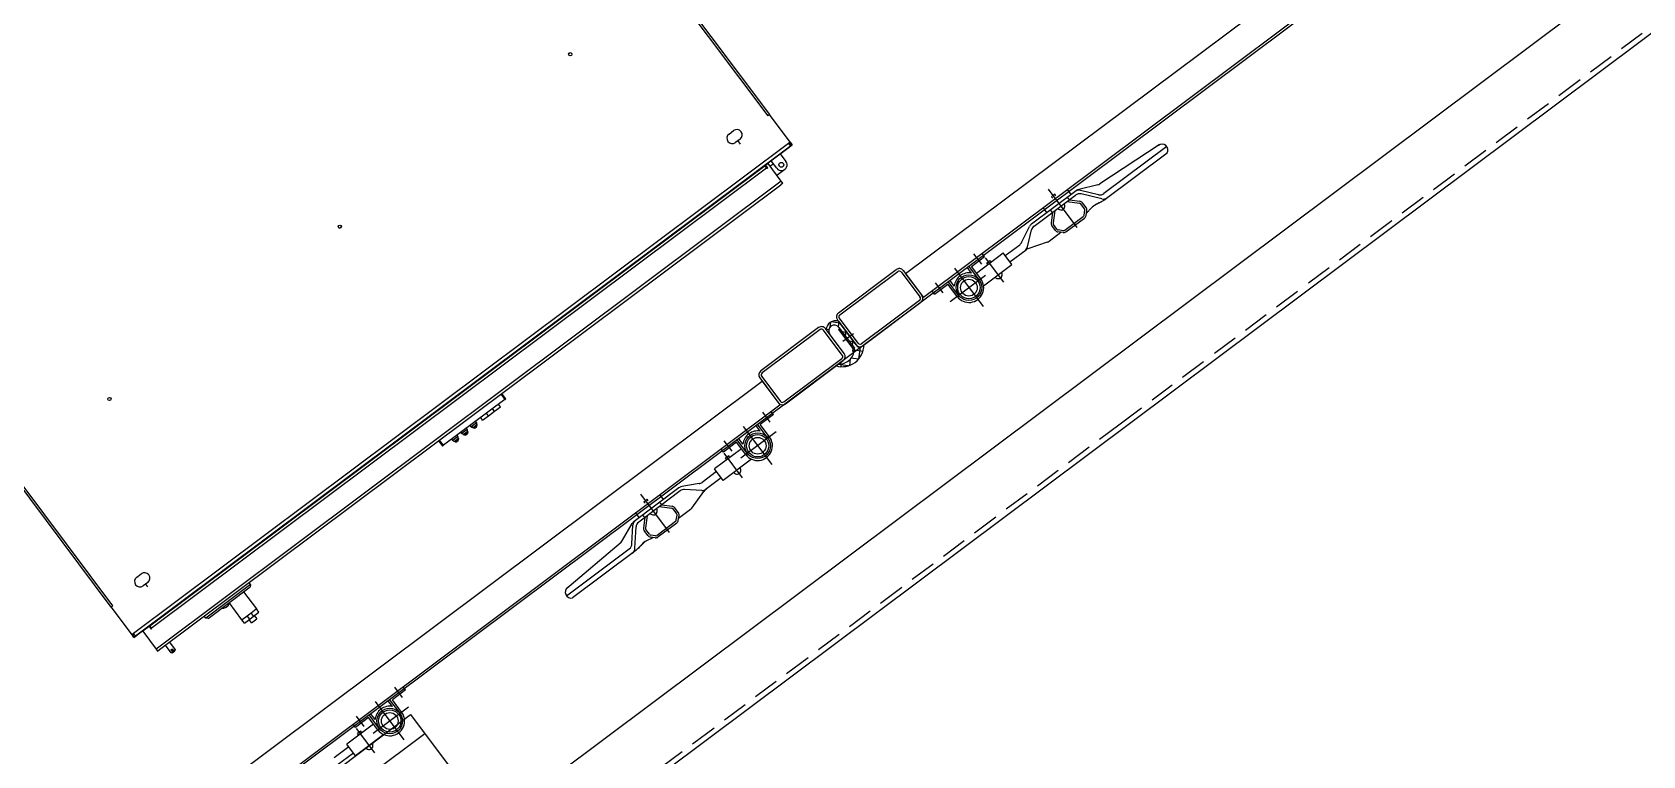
# Model space of a CAD drawing. Header units: metres. Extents: x 214070 to 217049, y 6350584 to 6351315.
# Drawn here: x 214352.715 to 214354.674, y 6351048.411 to 6351049.292 of the extents above; entities that cross this region are included whole.
import ezdxf

# ---------------------------------------------------------------- set-up
doc = ezdxf.new("R2010")
doc.units = ezdxf.units.M
doc.layers.add('GG31-E-PLN-001_DC Cable Route Layout Plan_RevA$0$0.25mm TEXT', color=7, linetype='Continuous', lineweight=25)
doc.layers.add('GG31-E-PLN-001_DC Cable Route Layout Plan_RevA$0$Equipment', color=7, linetype='Continuous')

# ---------------------------------------------------------------- blocks, each defined once
blk = doc.blocks.new('GG31-E-PLN-001_DC Cable Route Layout Plan_RevA$0$HVSB-wanertown')
for p, q in [((235597.4279, 6326039.8331, -6.2601), (235597.4279, 6326041.3061, -6.2601)), ((235597.4304, 6326039.8331, -6.2601), (235597.4304, 6326041.3061, -6.2601)), ((235598.4254, 6326041.3061, -6.2601), (235598.4254, 6326039.8331, -6.2601)), ((235598.4279, 6326041.3061, -6.2601), (235598.4279, 6326039.8331, -6.2601)), ((235597.9261, 6326040.0362, -6.2601), (235597.9296, 6326040.0361, -6.2601)), ((235597.4304, 6326039.8331, -6.2601), (235597.4279, 6326039.8331, -6.2601)), ((235597.4279, 6326039.8331, -6.2601), (235597.4279, 6326039.7911, -6.2601)), ((235597.4744, 6326039.8436, -6.2601), (235597.4814, 6326039.8436, -6.2601)), ((235597.4814, 6326039.8306, -6.2601), (235597.4744, 6326039.8306, -6.2601)), ((235597.4779, 6326039.8306, -6.2601), (235597.4779, 6326039.8262, -6.2601)), ((235598.3744, 6326039.8436, -6.2601), (235598.3814, 6326039.8436, -6.2601)), ((235598.3814, 6326039.8306, -6.2601), (235598.3744, 6326039.8306, -6.2601)), ((235598.3779, 6326039.8306, -6.2601), (235598.3779, 6326039.8258, -6.2601)), ((235598.4279, 6326039.8331, -6.2601), (235598.4254, 6326039.8331, -6.2601)), ((235598.4279, 6326039.7911, -6.2601), (235598.4279, 6326039.8331, -6.2601)), ((235597.4304, 6326039.7911, -6.2601), (235597.4279, 6326039.7911, -6.2601)), ((235597.4279, 6326039.7896, -6.2601), (235597.4279, 6326039.7911, -6.2601)), ((235597.4279, 6326039.787, -6.2601), (235597.4279, 6326039.7896, -6.2601)), ((235597.4299, 6326039.7896, -6.2601), (235597.4279, 6326039.7896, -6.2601)), ((235597.4279, 6326039.787, -6.2601), (235597.4299, 6326039.787, -6.2601)), ((235597.4299, 6326039.7896, -6.2601), (235597.4299, 6326039.7911, -6.2601)), ((235597.4299, 6326039.7911, -6.2601), (235597.4299, 6326039.7911, -6.2601)), ((235597.4299, 6326039.787, -6.2601), (235597.4299, 6326039.7871, -6.2601)), ((235597.4299, 6326039.787, -6.2601), (235597.4319, 6326039.787, -6.2601)), ((235597.4302, 6326039.7909, -6.2601), (235597.4302, 6326039.7911, -6.2601)), ((235597.4304, 6326039.7906, -6.2601), (235597.4302, 6326039.7909, -6.2601)), ((235598.4254, 6326039.7911, -6.2601), (235597.4304, 6326039.7911, -6.2601)), ((235597.4304, 6326039.7871, -6.2601), (235597.4304, 6326039.7911, -6.2601)), ((235598.4254, 6326039.7871, -6.2601), (235597.4304, 6326039.7871, -6.2601)), ((235597.4311, 6326039.7871, -6.2601), (235597.431, 6326039.7871, -6.2601)), ((235597.4319, 6326039.787, -6.2601), (235597.4311, 6326039.7871, -6.2601)), ((235597.4315, 6326039.7871, -6.2601), (235597.4316, 6326039.7871, -6.2601)), ((235597.4316, 6326039.7871, -6.2601), (235597.4325, 6326039.787, -6.2601)), ((235597.4319, 6326039.787, -6.2601), (235597.4325, 6326039.787, -6.2601)), ((235597.4319, 6326039.787, -6.2601), (235597.4319, 6326039.787, -6.2601)), ((235597.4325, 6326039.7871, -6.2601), (235597.4325, 6326039.787, -6.2601)), ((235597.48, 6326039.787, -6.2601), (235597.4325, 6326039.787, -6.2601)), ((235597.4409, 6326039.7865, -6.2601), (235597.4409, 6326039.7595, -6.2601)), ((235597.4504, 6326039.7865, -6.2601), (235597.4409, 6326039.7865, -6.2601)), ((235597.4504, 6326039.7865, -6.2601), (235597.4504, 6326039.7825, -6.2601)), ((235597.4509, 6326039.7865, -6.2601), (235597.4504, 6326039.7865, -6.2601)), ((235597.4509, 6326039.7865, -6.2601), (235597.4509, 6326039.787, -6.2601)), ((235597.4509, 6326039.7865, -6.2601), (235597.4509, 6326039.7845, -6.2601)), ((235598.3864, 6326039.7865, -6.2601), (235597.4514, 6326039.7865, -6.2601)), ((235597.4514, 6326039.7865, -6.2601), (235597.4514, 6326039.7835, -6.2601)), ((235597.4609, 6326039.787, -6.2601), (235597.4609, 6326039.7865, -6.2601)), ((235597.48, 6326039.787, -6.2601), (235597.4811, 6326039.7871, -6.2601)), ((235597.48, 6326039.7871, -6.2601), (235597.48, 6326039.787, -6.2601)), ((235597.48, 6326039.787, -6.2601), (235597.4821, 6326039.787, -6.2601)), ((235597.4829, 6326039.7871, -6.2601), (235597.4821, 6326039.787, -6.2601)), ((235597.4821, 6326039.7871, -6.2601), (235597.4821, 6326039.787, -6.2601)), ((235597.4821, 6326039.787, -6.2601), (235597.4861, 6326039.787, -6.2601)), ((235597.483, 6326039.7871, -6.2601), (235597.4829, 6326039.7871, -6.2601)), ((235597.4861, 6326039.7865, -6.2601), (235597.4861, 6326039.7871, -6.2601)), ((235597.4881, 6326039.7865, -6.2601), (235597.4881, 6326039.7871, -6.2601)), ((235597.4883, 6326039.7871, -6.2601), (235597.4881, 6326039.7871, -6.2601)), ((235597.4882, 6326039.787, -6.2601), (235597.4881, 6326039.787, -6.2601)), ((235597.4882, 6326039.7871, -6.2601), (235597.4882, 6326039.7865, -6.2601)), ((235597.4902, 6326039.7871, -6.2601), (235597.4902, 6326039.7865, -6.2601)), ((235597.4902, 6326039.787, -6.2601), (235597.4984, 6326039.787, -6.2601)), ((235597.4981, 6326039.7869, -6.2601), (235597.497, 6326039.7865, -6.2601)), ((235597.4986, 6326039.7871, -6.2601), (235597.4981, 6326039.7869, -6.2601)), ((235597.5209, 6326039.7871, -6.2601), (235597.5209, 6326039.7865, -6.2601)), ((235597.5709, 6326039.7871, -6.2601), (235597.5709, 6326039.7865, -6.2601)), ((235597.5709, 6326039.787, -6.2601), (235597.8709, 6326039.787, -6.2601)), ((235597.8709, 6326039.7871, -6.2601), (235597.8709, 6326039.7865, -6.2601)), ((235597.9609, 6326039.7871, -6.2601), (235597.9609, 6326039.7865, -6.2601)), ((235597.9609, 6326039.787, -6.2601), (235598.3653, 6326039.787, -6.2601)), ((235598.3658, 6326039.7871, -6.2601), (235598.3653, 6326039.787, -6.2601)), ((235598.3685, 6326039.787, -6.2601), (235598.3653, 6326039.787, -6.2601)), ((235598.3685, 6326039.7871, -6.2601), (235598.3685, 6326039.787, -6.2601)), ((235598.3685, 6326039.787, -6.2601), (235598.3694, 6326039.787, -6.2601)), ((235598.3694, 6326039.787, -6.2601), (235598.3694, 6326039.7871, -6.2601)), ((235598.3694, 6326039.787, -6.2601), (235598.3737, 6326039.787, -6.2601)), ((235598.3728, 6326039.7871, -6.2601), (235598.3729, 6326039.7871, -6.2601)), ((235598.3729, 6326039.7871, -6.2601), (235598.3737, 6326039.787, -6.2601)), ((235598.3737, 6326039.7871, -6.2601), (235598.3737, 6326039.787, -6.2601)), ((235598.3758, 6326039.787, -6.2601), (235598.3737, 6326039.787, -6.2601)), ((235598.3758, 6326039.787, -6.2601), (235598.3747, 6326039.7871, -6.2601)), ((235598.3758, 6326039.7871, -6.2601), (235598.3758, 6326039.787, -6.2601)), ((235598.3758, 6326039.787, -6.2601), (235598.4233, 6326039.787, -6.2601)), ((235598.3864, 6326039.7835, -6.2601), (235598.3864, 6326039.7865, -6.2601)), ((235598.3868, 6326039.7844, -6.2601), (235598.3869, 6326039.7852, -6.2601)), ((235598.3869, 6326039.7852, -6.2601), (235598.3874, 6326039.7859, -6.2601)), ((235598.3909, 6326039.7865, -6.2601), (235598.3874, 6326039.7865, -6.2601)), ((235598.3874, 6326039.7825, -6.2601), (235598.3874, 6326039.7865, -6.2601)), ((235598.3909, 6326039.7595, -6.2601), (235598.3909, 6326039.7865, -6.2601)), ((235598.3959, 6326039.7755, -6.2601), (235598.3959, 6326039.787, -6.2601)), ((235598.4099, 6326039.787, -6.2601), (235598.4099, 6326039.7755, -6.2601)), ((235598.4242, 6326039.7871, -6.2601), (235598.4233, 6326039.787, -6.2601)), ((235598.4233, 6326039.7871, -6.2601), (235598.4233, 6326039.787, -6.2601)), ((235598.4239, 6326039.787, -6.2601), (235598.4233, 6326039.787, -6.2601)), ((235598.4239, 6326039.787, -6.2601), (235598.4247, 6326039.7871, -6.2601)), ((235598.4239, 6326039.787, -6.2601), (235598.4258, 6326039.787, -6.2601)), ((235598.4239, 6326039.787, -6.2601), (235598.4239, 6326039.787, -6.2601)), ((235598.4242, 6326039.7871, -6.2601), (235598.4242, 6326039.7871, -6.2601)), ((235598.4247, 6326039.7871, -6.2601), (235598.4248, 6326039.7871, -6.2601)), ((235598.4279, 6326039.7911, -6.2601), (235598.4254, 6326039.7911, -6.2601)), ((235598.4254, 6326039.7911, -6.2601), (235598.4254, 6326039.7871, -6.2601)), ((235598.4254, 6326039.7906, -6.2601), (235598.4256, 6326039.7909, -6.2601)), ((235598.4256, 6326039.7909, -6.2601), (235598.4256, 6326039.7911, -6.2601)), ((235598.4258, 6326039.7911, -6.2601), (235598.4258, 6326039.7911, -6.2601)), ((235598.4258, 6326039.7871, -6.2601), (235598.4258, 6326039.787, -6.2601)), ((235598.4258, 6326039.787, -6.2601), (235598.4279, 6326039.787, -6.2601)), ((235598.4259, 6326039.7911, -6.2601), (235598.4259, 6326039.7896, -6.2601)), ((235598.4259, 6326039.7896, -6.2601), (235598.4279, 6326039.7896, -6.2601)), ((235598.4279, 6326039.7911, -6.2601), (235598.4279, 6326039.7896, -6.2601)), ((235598.4279, 6326039.7896, -6.2601), (235598.4279, 6326039.787, -6.2601)), ((235597.4509, 6326039.7845, -6.2601), (235597.4504, 6326039.7845, -6.2601)), ((235597.4504, 6326039.7825, -6.2601), (235597.4514, 6326039.7825, -6.2601)), ((235597.4509, 6326039.784, -6.2601), (235597.4509, 6326039.7845, -6.2601)), ((235597.4509, 6326039.784, -6.2601), (235597.4514, 6326039.784, -6.2601)), ((235597.4514, 6326039.7835, -6.2601), (235598.3864, 6326039.7835, -6.2601)), ((235597.4514, 6326039.7825, -6.2601), (235597.4514, 6326039.7835, -6.2601)), ((235598.3864, 6326039.7835, -6.2601), (235598.3864, 6326039.7825, -6.2601)), ((235598.3864, 6326039.7825, -6.2601), (235598.3874, 6326039.7825, -6.2601)), ((235598.3868, 6326039.7825, -6.2601), (235598.3868, 6326039.7844, -6.2601)), ((235598.3874, 6326039.7844, -6.2601), (235598.3868, 6326039.7844, -6.2601)), ((235598.3909, 6326039.7825, -6.2601), (235598.3959, 6326039.7825, -6.2601)), ((235598.4029, 6326039.7685, -6.2601), (235598.3909, 6326039.7685, -6.2601)), ((235598.3909, 6326039.7595, -6.2601), (235597.4409, 6326039.7595, -6.2601)), ((235597.4409, 6326039.7595, -6.2601), (235597.4409, 6326039.7565, -6.2601)), ((235597.4409, 6326039.7565, -6.2601), (235597.4439, 6326039.7565, -6.2601)), ((235597.4439, 6326039.7565, -6.2601), (235598.3879, 6326039.7565, -6.2601)), ((235597.4529, 6326039.745, -6.2601), (235597.4529, 6326039.7565, -6.2601)), ((235597.4589, 6326039.7565, -6.2601), (235597.4589, 6326039.745, -6.2601)), ((235597.5119, 6326039.7535, -6.2601), (235597.5119, 6326039.7565, -6.2601)), ((235597.5799, 6326039.7535, -6.2601), (235597.5119, 6326039.7535, -6.2601)), ((235597.5139, 6326039.7515, -6.2601), (235597.5119, 6326039.7535, -6.2601)), ((235597.5139, 6326039.7515, -6.2601), (235597.5779, 6326039.7515, -6.2601)), ((235597.5249, 6326039.7515, -6.2601), (235597.5249, 6326039.7515, -6.2601)), ((235597.543, 6326039.7515, -6.2601), (235597.543, 6326039.7515, -6.2601)), ((235597.5459, 6326039.7255, -6.2601), (235597.5459, 6326039.7515, -6.2601)), ((235597.5679, 6326039.7515, -6.2601), (235597.5679, 6326039.7255, -6.2601)), ((235597.5799, 6326039.7535, -6.2601), (235597.5779, 6326039.7515, -6.2601)), ((235597.5799, 6326039.7535, -6.2601), (235597.5799, 6326039.7565, -6.2601)), ((235597.8679, 6326039.7565, -6.2601), (235597.8679, 6326039.7485, -6.2601)), ((235597.8679, 6326039.7485, -6.2601), (235597.8694, 6326039.7485, -6.2601)), ((235597.8694, 6326039.7485, -6.2601), (235597.8694, 6326039.7565, -6.2601)), ((235597.9624, 6326039.7485, -6.2601), (235597.8694, 6326039.7485, -6.2601)), ((235597.8819, 6326039.7465, -6.2601), (235597.8819, 6326039.7485, -6.2601)), ((235597.8899, 6326039.7465, -6.2601), (235597.8819, 6326039.7465, -6.2601)), ((235597.8899, 6326039.7485, -6.2601), (235597.8899, 6326039.7465, -6.2601)), ((235597.8959, 6326039.7465, -6.2601), (235597.8959, 6326039.7485, -6.2601)), ((235597.9039, 6326039.7465, -6.2601), (235597.8959, 6326039.7465, -6.2601)), ((235597.9039, 6326039.7485, -6.2601), (235597.9039, 6326039.7465, -6.2601)), ((235597.9099, 6326039.7465, -6.2601), (235597.9099, 6326039.7485, -6.2601)), ((235597.9179, 6326039.7465, -6.2601), (235597.9099, 6326039.7465, -6.2601)), ((235597.9179, 6326039.7485, -6.2601), (235597.9179, 6326039.7465, -6.2601)), ((235597.9259, 6326039.7445, -6.2601), (235597.9259, 6326039.7485, -6.2601)), ((235597.9348, 6326039.7445, -6.2601), (235597.9348, 6326039.7485, -6.2601)), ((235597.9349, 6326039.7445, -6.2601), (235597.9349, 6326039.7485, -6.2601)), ((235597.9438, 6326039.7445, -6.2601), (235597.9438, 6326039.7485, -6.2601)), ((235597.9439, 6326039.7445, -6.2601), (235597.9439, 6326039.7485, -6.2601)), ((235597.9528, 6326039.7445, -6.2601), (235597.9528, 6326039.7485, -6.2601)), ((235597.9624, 6326039.7565, -6.2601), (235597.9624, 6326039.7485, -6.2601)), ((235597.9624, 6326039.7485, -6.2601), (235597.9639, 6326039.7485, -6.2601)), ((235597.9639, 6326039.7485, -6.2601), (235597.9639, 6326039.7565, -6.2601)), ((235598.3909, 6326039.7565, -6.2601), (235598.3879, 6326039.7565, -6.2601)), ((235598.3909, 6326039.7565, -6.2601), (235598.3909, 6326039.7595, -6.2601)), ((235597.4539, 6326039.744, -6.2601), (235597.4529, 6326039.745, -6.2601)), ((235597.4589, 6326039.745, -6.2601), (235597.4529, 6326039.745, -6.2601)), ((235597.4539, 6326039.744, -6.2601), (235597.4579, 6326039.744, -6.2601)), ((235597.4589, 6326039.745, -6.2601), (235597.4579, 6326039.744, -6.2601)), ((235597.8829, 6326039.744, -6.2601), (235597.8829, 6326039.7445, -6.2601)), ((235597.8829, 6326039.7445, -6.2601), (235597.8839, 6326039.7445, -6.2601)), ((235597.8834, 6326039.7435, -6.2601), (235597.8829, 6326039.744, -6.2601)), ((235597.8889, 6326039.744, -6.2601), (235597.8829, 6326039.744, -6.2601)), ((235597.8834, 6326039.7435, -6.2601), (235597.8884, 6326039.7435, -6.2601)), ((235597.8839, 6326039.7445, -6.2601), (235597.8879, 6326039.7445, -6.2601)), ((235597.8848, 6326039.7425, -6.2601), (235597.887, 6326039.7425, -6.2601)), ((235597.8879, 6326039.7445, -6.2601), (235597.8889, 6326039.7445, -6.2601)), ((235597.8889, 6326039.744, -6.2601), (235597.8884, 6326039.7435, -6.2601)), ((235597.8889, 6326039.7445, -6.2601), (235597.8889, 6326039.744, -6.2601)), ((235597.8969, 6326039.744, -6.2601), (235597.8969, 6326039.7445, -6.2601)), ((235597.8969, 6326039.7445, -6.2601), (235597.8979, 6326039.7445, -6.2601)), ((235597.8974, 6326039.7435, -6.2601), (235597.8969, 6326039.744, -6.2601)), ((235597.9029, 6326039.744, -6.2601), (235597.8969, 6326039.744, -6.2601)), ((235597.8974, 6326039.7435, -6.2601), (235597.9024, 6326039.7435, -6.2601)), ((235597.8979, 6326039.7445, -6.2601), (235597.9019, 6326039.7445, -6.2601)), ((235597.8988, 6326039.7425, -6.2601), (235597.901, 6326039.7425, -6.2601)), ((235597.9019, 6326039.7445, -6.2601), (235597.9029, 6326039.7445, -6.2601)), ((235597.9029, 6326039.744, -6.2601), (235597.9024, 6326039.7435, -6.2601)), ((235597.9029, 6326039.7445, -6.2601), (235597.9029, 6326039.744, -6.2601)), ((235597.9109, 6326039.744, -6.2601), (235597.9109, 6326039.7445, -6.2601)), ((235597.9109, 6326039.7445, -6.2601), (235597.9119, 6326039.7445, -6.2601)), ((235597.9114, 6326039.7435, -6.2601), (235597.9109, 6326039.744, -6.2601)), ((235597.9169, 6326039.744, -6.2601), (235597.9109, 6326039.744, -6.2601)), ((235597.9114, 6326039.7435, -6.2601), (235597.9164, 6326039.7435, -6.2601)), ((235597.9119, 6326039.7445, -6.2601), (235597.9159, 6326039.7445, -6.2601)), ((235597.9128, 6326039.7425, -6.2601), (235597.915, 6326039.7425, -6.2601)), ((235597.9159, 6326039.7445, -6.2601), (235597.9169, 6326039.7445, -6.2601)), ((235597.9169, 6326039.744, -6.2601), (235597.9164, 6326039.7435, -6.2601)), ((235597.9169, 6326039.7445, -6.2601), (235597.9169, 6326039.744, -6.2601)), ((235597.9259, 6326039.7445, -6.2601), (235597.9348, 6326039.7445, -6.2601)), ((235597.9349, 6326039.7445, -6.2601), (235597.9438, 6326039.7445, -6.2601)), ((235597.9439, 6326039.7445, -6.2601), (235597.9528, 6326039.7445, -6.2601)), ((235597.5459, 6326039.7205, -6.2601), (235597.5459, 6326039.7255, -6.2601)), ((235597.5459, 6326039.7255, -6.2601), (235597.5461, 6326039.7255, -6.2601)), ((235597.5459, 6326039.7205, -6.2601), (235597.554, 6326039.7205, -6.2601)), ((235597.5461, 6326039.7255, -6.2601), (235597.554, 6326039.7255, -6.2601)), ((235597.5529, 6326039.7155, -6.2601), (235597.5529, 6326039.7205, -6.2601)), ((235597.5529, 6326039.7155, -6.2601), (235597.5609, 6326039.7155, -6.2601)), ((235597.554, 6326039.7205, -6.2601), (235597.554, 6326039.7255, -6.2601)), ((235597.554, 6326039.7255, -6.2601), (235597.5598, 6326039.7255, -6.2601)), ((235597.554, 6326039.7205, -6.2601), (235597.5598, 6326039.7205, -6.2601)), ((235597.5598, 6326039.7205, -6.2601), (235597.5598, 6326039.7255, -6.2601)), ((235597.5598, 6326039.7255, -6.2601), (235597.5677, 6326039.7255, -6.2601)), ((235597.5598, 6326039.7205, -6.2601), (235597.5679, 6326039.7205, -6.2601)), ((235597.5609, 6326039.7205, -6.2601), (235597.5609, 6326039.7155, -6.2601)), ((235597.5677, 6326039.7255, -6.2601), (235597.5679, 6326039.7255, -6.2601)), ((235597.5679, 6326039.7205, -6.2601), (235597.5679, 6326039.7255, -6.2601)), ((235597.0535, 6326039.5787, -6.2601), (235598.2265, 6326039.5787, -6.3441)), ((235598.2265, 6326039.5787, -6.2601), (235598.2265, 6326039.5427, -6.2601)), ((235598.3286, 6326039.5801, -6.2601), (235598.3265, 6326039.5823, -6.2601)), ((235598.3325, 6326039.582, -6.2601), (235598.3366, 6326039.5862, -6.2601)), ((235598.3445, 6326039.5784, -6.2601), (235598.3367, 6326039.5862, -6.2601)), ((235598.3385, 6326039.5734, -6.2601), (235598.3385, 6326039.5443, -6.2601)), ((235598.3385, 6326039.5734, -6.2601), (235598.3405, 6326039.5734, -6.2601)), ((235598.3404, 6326039.5758, -6.2601), (235598.3445, 6326039.5799, -6.2601)), ((235598.3405, 6326039.5751, -6.2601), (235598.3405, 6326039.5437, -6.2601)), ((235598.3445, 6326039.5814, -6.2601), (235598.3445, 6326039.5437, -6.2601)), ((235599.6175, 6326039.5787, -6.2537), (235598.4445, 6326039.5787, -6.3378)), ((235598.4445, 6326039.5787, -6.2601), (235598.4445, 6326039.5427, -6.2601)), ((235598.0258, 6326039.4989, -6.3475), (235598.0258, 6326039.5571, -6.3475)), ((235598.3499, 6326039.5585, -6.2601), (235598.334, 6326039.5585, -6.2601)), ((235598.3445, 6326039.5643, -6.2601), (235598.3405, 6326039.5683, -6.2601)), ((235598.3405, 6326039.5618, -6.2601), (235598.3445, 6326039.5658, -6.2601)), ((235598.3445, 6326039.5501, -6.2601), (235598.3405, 6326039.5541, -6.2601)), ((235598.3405, 6326039.5476, -6.2601), (235598.3445, 6326039.5516, -6.2601)), ((235598.6452, 6326039.4989, -6.3475), (235598.6452, 6326039.5571, -6.3475)), ((235600.1501, 6326039.5397, -6.2601), (235596.5101, 6326039.5402, -6.2601)), ((235597.0535, 6326039.5427, -6.2483), (235598.2265, 6326039.5427, -6.2601)), ((235597.578, 6326039.5379, -6.3475), (235597.578, 6326039.5427, -6.3475)), ((235597.598, 6326039.5379, -6.3475), (235597.578, 6326039.5379, -6.3475)), ((235597.578, 6326039.4989, -6.3475), (235597.578, 6326039.5361, -6.3475)), ((235597.5868, 6326039.5485, -6.3475), (235597.5868, 6326039.5328, -6.3475)), ((235597.598, 6326039.5191, -6.3475), (235597.598, 6326039.5379, -6.3475)), ((235597.6004, 6326039.5191, -6.3475), (235597.6004, 6326039.5403, -6.3475)), ((235597.6028, 6326039.5313, -6.3475), (235597.6028, 6326039.5403, -6.3475)), ((235597.616, 6326039.5485, -6.3475), (235597.616, 6326039.4904, -6.3475)), ((235597.6292, 6326039.5313, -6.3475), (235597.6292, 6326039.5403, -6.3475)), ((235597.6316, 6326039.5191, -6.3475), (235597.6316, 6326039.5403, -6.3475)), ((235597.654, 6326039.5379, -6.3475), (235597.634, 6326039.5379, -6.3475)), ((235597.634, 6326039.5191, -6.3475), (235597.634, 6326039.5379, -6.3475)), ((235597.6452, 6326039.5485, -6.3475), (235597.6452, 6326039.5332, -6.3475)), ((235597.654, 6326039.5379, -6.3475), (235597.654, 6326039.5427, -6.3475)), ((235597.9745, 6326039.5254, -6.3475), (235597.9963, 6326039.5348, -6.3475)), ((235597.981, 6326039.5152, -6.3475), (235597.9955, 6326039.5326, -6.3475)), ((235598.0676, 6326039.5355, -6.3475), (235597.9995, 6326039.5355, -6.3475)), ((235598.0667, 6326039.5315, -6.3475), (235598.0035, 6326039.5315, -6.3475)), ((235598.013, 6326039.5315, -6.3475), (235598.004, 6326039.5225, -6.3475)), ((235598.0164, 6326039.5315, -6.3475), (235598.0057, 6326039.5208, -6.3475)), ((235598.0074, 6326039.5355, -6.3475), (235598.0074, 6326039.5427, -6.3475)), ((235598.013, 6326039.5315, -6.3475), (235598.013, 6326039.5355, -6.3475)), ((235598.0234, 6326039.5451, -6.3475), (235598.0234, 6326039.5475, -6.3475)), ((235598.0234, 6326039.5475, -6.3475), (235598.0282, 6326039.5475, -6.3475)), ((235598.0282, 6326039.5451, -6.3475), (235598.0282, 6326039.5475, -6.3475)), ((235598.0352, 6326039.5315, -6.3475), (235598.0459, 6326039.5208, -6.3475)), ((235598.0386, 6326039.5315, -6.3475), (235598.0386, 6326039.5355, -6.3475)), ((235598.0386, 6326039.5315, -6.3475), (235598.0476, 6326039.5225, -6.3475)), ((235598.0442, 6326039.5355, -6.3475), (235598.0442, 6326039.5427, -6.3475)), ((235598.0905, 6326039.5248, -6.3475), (235598.0712, 6326039.5346, -6.3475)), ((235598.137, 6326039.5379, -6.3475), (235598.137, 6326039.5427, -6.3475)), ((235598.157, 6326039.5379, -6.3475), (235598.137, 6326039.5379, -6.3475)), ((235598.137, 6326039.4989, -6.3475), (235598.137, 6326039.5361, -6.3475)), ((235598.1458, 6326039.5485, -6.3475), (235598.1458, 6326039.5328, -6.3475)), ((235598.157, 6326039.5191, -6.3475), (235598.157, 6326039.5379, -6.3475)), ((235598.1594, 6326039.5191, -6.3475), (235598.1594, 6326039.5403, -6.3475)), ((235598.1618, 6326039.5313, -6.3475), (235598.1618, 6326039.5403, -6.3475)), ((235598.175, 6326039.5485, -6.3475), (235598.175, 6326039.4904, -6.3475)), ((235598.1882, 6326039.5313, -6.3475), (235598.1882, 6326039.5403, -6.3475)), ((235598.1906, 6326039.5191, -6.3475), (235598.1906, 6326039.5403, -6.3475)), ((235598.213, 6326039.5379, -6.3475), (235598.193, 6326039.5379, -6.3475)), ((235598.193, 6326039.5191, -6.3475), (235598.193, 6326039.5379, -6.3475)), ((235598.2042, 6326039.5485, -6.3475), (235598.2042, 6326039.5332, -6.3475)), ((235598.213, 6326039.5379, -6.3475), (235598.213, 6326039.5427, -6.3475)), ((235598.3212, 6326039.531, -6.2601), (235598.3125, 6326039.5397, -6.2601)), ((235598.3139, 6326039.5352, -6.2601), (235598.3165, 6326039.5378, -6.2601)), ((235598.3232, 6326039.5303, -6.2601), (235598.3288, 6326039.5359, -6.2601)), ((235598.3364, 6326039.5299, -6.2601), (235598.3301, 6326039.5363, -6.2601)), ((235598.3385, 6326039.5443, -6.2601), (235598.3362, 6326039.542, -6.2601)), ((235598.3362, 6326039.542, -6.2601), (235598.3377, 6326039.5404, -6.2601)), ((235598.337, 6326039.53, -6.2601), (235598.347, 6326039.54, -6.2601)), ((235598.3462, 6326039.5342, -6.2601), (235598.3388, 6326039.5416, -6.2601)), ((235599.6175, 6326039.5427, -6.2537), (235598.4445, 6326039.5427, -6.3378)), ((235598.458, 6326039.5379, -6.3475), (235598.458, 6326039.5427, -6.3475)), ((235598.458, 6326039.5379, -6.3475), (235598.478, 6326039.5379, -6.3475)), ((235598.4668, 6326039.5485, -6.3475), (235598.4668, 6326039.5332, -6.3475)), ((235598.478, 6326039.5191, -6.3475), (235598.478, 6326039.5379, -6.3475)), ((235598.4804, 6326039.5191, -6.3475), (235598.4804, 6326039.5403, -6.3475)), ((235598.4828, 6326039.5313, -6.3475), (235598.4828, 6326039.5403, -6.3475)), ((235598.496, 6326039.5485, -6.3475), (235598.496, 6326039.4904, -6.3475)), ((235598.5092, 6326039.5313, -6.3475), (235598.5092, 6326039.5403, -6.3475)), ((235598.5116, 6326039.5191, -6.3475), (235598.5116, 6326039.5403, -6.3475)), ((235598.514, 6326039.5191, -6.3475), (235598.514, 6326039.5379, -6.3475)), ((235598.514, 6326039.5379, -6.3475), (235598.534, 6326039.5379, -6.3475)), ((235598.5252, 6326039.5485, -6.3475), (235598.5252, 6326039.5328, -6.3475)), ((235598.534, 6326039.5379, -6.3475), (235598.534, 6326039.5427, -6.3475)), ((235598.534, 6326039.4989, -6.3475), (235598.534, 6326039.5361, -6.3475)), ((235598.5804, 6326039.5248, -6.3475), (235598.5997, 6326039.5346, -6.3475)), ((235598.6034, 6326039.5355, -6.3475), (235598.6714, 6326039.5355, -6.3475)), ((235598.6042, 6326039.5315, -6.3475), (235598.6674, 6326039.5315, -6.3475)), ((235598.6324, 6326039.5315, -6.3475), (235598.6234, 6326039.5225, -6.3475)), ((235598.6358, 6326039.5315, -6.3475), (235598.6251, 6326039.5208, -6.3475)), ((235598.6268, 6326039.5355, -6.3475), (235598.6268, 6326039.5427, -6.3475)), ((235598.6324, 6326039.5315, -6.3475), (235598.6324, 6326039.5355, -6.3475)), ((235598.6428, 6326039.5451, -6.3475), (235598.6428, 6326039.5475, -6.3475)), ((235598.6476, 6326039.5475, -6.3475), (235598.6428, 6326039.5475, -6.3475)), ((235598.6476, 6326039.5451, -6.3475), (235598.6476, 6326039.5475, -6.3475)), ((235598.6546, 6326039.5315, -6.3475), (235598.6653, 6326039.5208, -6.3475)), ((235598.658, 6326039.5315, -6.3475), (235598.658, 6326039.5355, -6.3475)), ((235598.658, 6326039.5315, -6.3475), (235598.667, 6326039.5225, -6.3475)), ((235598.6636, 6326039.5355, -6.3475), (235598.6636, 6326039.5427, -6.3475)), ((235598.6965, 6326039.5254, -6.3475), (235598.6746, 6326039.5348, -6.3475)), ((235598.6899, 6326039.5152, -6.3475), (235598.6755, 6326039.5326, -6.3475)), ((235597.5572, 6326039.5143, -6.3475), (235597.5326, 6326039.5143, -6.3475)), ((235597.5572, 6326039.5239, -6.3475), (235597.5351, 6326039.5239, -6.3475)), ((235597.598, 6326039.5279, -6.3475), (235597.5572, 6326039.5279, -6.3475)), ((235597.5572, 6326039.5103, -6.3475), (235597.5572, 6326039.5279, -6.3475)), ((235597.5804, 6326039.5303, -6.3475), (235597.5756, 6326039.5303, -6.3475)), ((235597.5756, 6326039.5279, -6.3475), (235597.5756, 6326039.5303, -6.3475)), ((235597.5804, 6326039.5279, -6.3475), (235597.5804, 6326039.5303, -6.3475)), ((235597.6443, 6326039.5191, -6.3475), (235597.5907, 6326039.5191, -6.3475)), ((235597.8794, 6326039.5123, -6.3475), (235597.9749, 6326039.5123, -6.3475)), ((235597.8855, 6326039.5195, -6.3475), (235597.9718, 6326039.5248, -6.3475)), ((235597.9809, 6326039.5088, -6.3475), (235597.9973, 6326039.5286, -6.3475)), ((235598.0026, 6326039.5117, -6.3475), (235598.0026, 6326039.5191, -6.3475)), ((235598.005, 6326039.5117, -6.3475), (235598.005, 6326039.5191, -6.3475)), ((235598.0466, 6326039.5119, -6.3475), (235598.0466, 6326039.5191, -6.3475)), ((235598.049, 6326039.5119, -6.3475), (235598.049, 6326039.5191, -6.3475)), ((235598.0655, 6326039.5063, -6.3475), (235598.0892, 6326039.5139, -6.3475)), ((235598.0881, 6326039.5161, -6.3475), (235598.0718, 6326039.5297, -6.3475)), ((235598.1162, 6326039.5143, -6.3475), (235598.0916, 6326039.5143, -6.3475)), ((235598.1162, 6326039.5239, -6.3475), (235598.0941, 6326039.5239, -6.3475)), ((235598.157, 6326039.5279, -6.3475), (235598.1162, 6326039.5279, -6.3475)), ((235598.1162, 6326039.5103, -6.3475), (235598.1162, 6326039.5279, -6.3475)), ((235598.1394, 6326039.5303, -6.3475), (235598.1346, 6326039.5303, -6.3475)), ((235598.1346, 6326039.5279, -6.3475), (235598.1346, 6326039.5303, -6.3475)), ((235598.1394, 6326039.5279, -6.3475), (235598.1394, 6326039.5303, -6.3475)), ((235598.2033, 6326039.5191, -6.3475), (235598.1497, 6326039.5191, -6.3475)), ((235598.4676, 6326039.5191, -6.3475), (235598.5212, 6326039.5191, -6.3475)), ((235598.514, 6326039.5279, -6.3475), (235598.5548, 6326039.5279, -6.3475)), ((235598.5316, 6326039.5303, -6.3475), (235598.5364, 6326039.5303, -6.3475)), ((235598.5316, 6326039.5279, -6.3475), (235598.5316, 6326039.5303, -6.3475)), ((235598.5364, 6326039.5279, -6.3475), (235598.5364, 6326039.5303, -6.3475)), ((235598.5548, 6326039.5103, -6.3475), (235598.5548, 6326039.5279, -6.3475)), ((235598.5548, 6326039.5239, -6.3475), (235598.5768, 6326039.5239, -6.3475)), ((235598.5548, 6326039.5143, -6.3475), (235598.5793, 6326039.5143, -6.3475)), ((235598.6054, 6326039.5063, -6.3475), (235598.5818, 6326039.5139, -6.3475)), ((235598.5828, 6326039.5161, -6.3475), (235598.5991, 6326039.5297, -6.3475)), ((235598.622, 6326039.5119, -6.3475), (235598.622, 6326039.5191, -6.3475)), ((235598.6244, 6326039.5119, -6.3475), (235598.6244, 6326039.5191, -6.3475)), ((235598.666, 6326039.5117, -6.3475), (235598.666, 6326039.5191, -6.3475)), ((235598.6684, 6326039.5117, -6.3475), (235598.6684, 6326039.5191, -6.3475)), ((235598.6901, 6326039.5088, -6.3475), (235598.6736, 6326039.5286, -6.3475)), ((235598.7916, 6326039.5123, -6.3475), (235598.6961, 6326039.5123, -6.3475)), ((235598.7855, 6326039.5195, -6.3475), (235598.6991, 6326039.5248, -6.3475)), ((235597.6002, 6326039.5103, -6.3475), (235597.5572, 6326039.5103, -6.3475)), ((235597.98, 6326039.5059, -6.3475), (235597.8837, 6326039.5059, -6.3475)), ((235597.9809, 6326039.506, -6.3475), (235597.9946, 6326039.5077, -6.3475)), ((235597.997, 6326039.5076, -6.3475), (235598.0064, 6326039.5059, -6.3475)), ((235598.0082, 6326039.5041, -6.3475), (235598.004, 6326039.5083, -6.3475)), ((235598.0099, 6326039.5058, -6.3475), (235598.0057, 6326039.51, -6.3475)), ((235598.0397, 6326039.5051, -6.3475), (235598.0116, 6326039.5051, -6.3475)), ((235598.0397, 6326039.5027, -6.3475), (235598.0116, 6326039.5027, -6.3475)), ((235598.0414, 6326039.5058, -6.3475), (235598.0459, 6326039.5102, -6.3475)), ((235598.0431, 6326039.5041, -6.3475), (235598.0476, 6326039.5085, -6.3475)), ((235598.0631, 6326039.5059, -6.3475), (235598.0449, 6326039.5059, -6.3475)), ((235598.1593, 6326039.5103, -6.3475), (235598.1162, 6326039.5103, -6.3475)), ((235598.5117, 6326039.5103, -6.3475), (235598.5548, 6326039.5103, -6.3475)), ((235598.6079, 6326039.5059, -6.3475), (235598.626, 6326039.5059, -6.3475)), ((235598.6278, 6326039.5041, -6.3475), (235598.6234, 6326039.5085, -6.3475)), ((235598.6295, 6326039.5058, -6.3475), (235598.6251, 6326039.5102, -6.3475)), ((235598.6312, 6326039.5051, -6.3475), (235598.6593, 6326039.5051, -6.3475)), ((235598.6312, 6326039.5027, -6.3475), (235598.6593, 6326039.5027, -6.3475)), ((235598.661, 6326039.5058, -6.3475), (235598.6653, 6326039.51, -6.3475)), ((235598.6627, 6326039.5041, -6.3475), (235598.667, 6326039.5083, -6.3475)), ((235598.674, 6326039.5076, -6.3475), (235598.6645, 6326039.5059, -6.3475)), ((235598.69, 6326039.506, -6.3475), (235598.6764, 6326039.5077, -6.3475)), ((235598.691, 6326039.5059, -6.3475), (235598.7873, 6326039.5059, -6.3475))]:
    blk.add_line(p, q)
at = {"ltscale": 5}
for p, q in [((235598.3205, 6326039.5897, -6.2601), (235598.2325, 6326039.5897, -6.2601)), ((235598.3505, 6326039.5897, -6.2601), (235598.4385, 6326039.5897, -6.2601)), ((235598.2265, 6326039.5837, -6.2601), (235598.2265, 6326039.5427, -6.2601)), ((235598.2295, 6326039.5837, -6.2601), (235598.2295, 6326039.5457, -6.2601)), ((235598.3205, 6326039.5867, -6.2601), (235598.2325, 6326039.5867, -6.2601)), ((235598.3235, 6326039.5457, -6.2601), (235598.3235, 6326039.5837, -6.2601)), ((235598.3265, 6326039.5457, -6.2601), (235598.3265, 6326039.5837, -6.2601)), ((235598.3445, 6326039.5457, -6.2504), (235598.3445, 6326039.5837, -6.2504)), ((235598.3445, 6326039.5457, -6.2601), (235598.3445, 6326039.5837, -6.2601)), ((235598.3475, 6326039.5457, -6.2601), (235598.3475, 6326039.5837, -6.2601)), ((235598.3505, 6326039.5867, -6.2601), (235598.4385, 6326039.5867, -6.2601)), ((235598.4415, 6326039.5837, -6.2601), (235598.4415, 6326039.5457, -6.2601)), ((235598.4445, 6326039.5837, -6.2601), (235598.4445, 6326039.5427, -6.2601)), ((235598.2325, 6326039.5427, -6.2601), (235598.3205, 6326039.5427, -6.2601)), ((235598.2325, 6326039.5397, -6.2601), (235598.3205, 6326039.5397, -6.2601)), ((235598.4385, 6326039.5427, -6.2601), (235598.3505, 6326039.5427, -6.2601)), ((235598.4385, 6326039.5397, -6.2601), (235598.3505, 6326039.5397, -6.2601))]:
    blk.add_line(p, q, dxfattribs=at)
for centre, radius in [((235597.5779, 6326040.0371, -6.2601), 0.002), ((235597.9279, 6326040.0371, -6.2601), 0.002), ((235598.2779, 6326040.0371, -6.2601), 0.002), ((235598.4029, 6326039.7755, -6.2601), 0.003), ((235598.4029, 6326039.7755, -6.2601), 0.0029), ((235597.616, 6326039.5191, -6.3475), 0.0156), ((235597.616, 6326039.5191, -6.3475), 0.0136), ((235598.175, 6326039.5191, -6.3475), 0.0156), ((235598.175, 6326039.5191, -6.3475), 0.0136), ((235598.496, 6326039.5191, -6.3475), 0.0156), ((235598.496, 6326039.5191, -6.3475), 0.0136), ((235597.616, 6326039.5191, -6.3475), 0.0102), ((235598.175, 6326039.5191, -6.3475), 0.0102), ((235598.496, 6326039.5191, -6.3475), 0.0102)]:
    blk.add_circle(centre, radius)
for centre, radius, start, end in [((235597.4744, 6326039.8371, -6.2601), 0.0065, 90, 270), ((235597.4814, 6326039.8371, -6.2601), 0.0065, 270, 90), ((235598.3744, 6326039.8371, -6.2601), 0.0065, 90, 270), ((235598.3814, 6326039.8371, -6.2601), 0.0065, 270, 90), ((235597.4304, 6326039.7896, -6.2601), 0.0025, 180, 270), ((235597.4325, 6326039.7916, -6.2601), 0.0026, 191.2547, 216.1289), ((235597.4304, 6326039.7896, -6.2601), 0.0005, 180, 270), ((235598.4233, 6326039.7916, -6.2601), 0.0026, 323.8711, 348.9125), ((235598.4254, 6326039.7896, -6.2601), 0.0005, 270, 0), ((235598.4254, 6326039.7896, -6.2601), 0.0025, 270, 0), ((235598.4029, 6326039.7755, -6.2601), 0.007, 180, 0), ((235597.5406, 6326039.7591, -6.2601), 0.01, 229.4584, 301.6682), ((235597.8839, 6326039.7465, -6.2601), 0.002, 180, 270), ((235597.8879, 6326039.7465, -6.2601), 0.002, 270, 0), ((235597.8979, 6326039.7465, -6.2601), 0.002, 180, 270), ((235597.9019, 6326039.7465, -6.2601), 0.002, 270, 0), ((235597.9119, 6326039.7465, -6.2601), 0.002, 180, 270), ((235597.9159, 6326039.7465, -6.2601), 0.002, 270, 0), ((235597.8839, 6326039.7456, -6.2601), 0.0015, 201.5618, 228.1897), ((235597.8848, 6326039.744, -6.2601), 0.0015, 199.4712, 270), ((235597.887, 6326039.744, -6.2601), 0.0015, 270, 340.5288), ((235597.8879, 6326039.7456, -6.2601), 0.0015, 311.8103, 338.4402), ((235597.8979, 6326039.7456, -6.2601), 0.0015, 201.5594, 228.1897), ((235597.8988, 6326039.744, -6.2601), 0.0015, 199.4712, 270), ((235597.901, 6326039.744, -6.2601), 0.0015, 270, 340.5288), ((235597.9019, 6326039.7456, -6.2601), 0.0015, 311.8103, 338.4392), ((235597.9119, 6326039.7456, -6.2601), 0.0015, 201.559, 228.1897), ((235597.9128, 6326039.744, -6.2601), 0.0015, 199.4712, 270), ((235597.915, 6326039.744, -6.2601), 0.0015, 270, 340.5288), ((235597.9159, 6326039.7456, -6.2601), 0.0015, 311.8103, 338.4396), ((235598.3352, 6326039.5751, -6.2601), 0.0112, 34.1703, 141.4144), ((235598.3335, 6326039.5751, -6.2601), 0.007, 0.0981, 179.3106), ((235597.616, 6326039.5191, -6.3475), 0.018, 42.8334, 137.1666), ((235598.0016, 6326039.5275, -6.3475), 0.008, 90, 140.2896), ((235597.9995, 6326039.5275, -6.3475), 0.008, 90, 113.2818), ((235598.0035, 6326039.5235, -6.3475), 0.008, 90, 140.2896), ((235598.0258, 6326039.5315, -6.3475), 0.0048, 180, 0), ((235598.0667, 6326039.5235, -6.3475), 0.008, 50.3921, 90), ((235598.0676, 6326039.5275, -6.3475), 0.008, 62.9517, 90), ((235598.175, 6326039.5191, -6.3475), 0.018, 42.8334, 137.1666), ((235598.3307, 6326039.556, -6.2601), 0.0267, 217.4885, 322.5115), ((235598.3252, 6326039.5541, -6.2601), 0.0185, 231.0382, 325.8532), ((235598.3485, 6326039.5437, -6.2601), 0.004, 180, 270), ((235598.496, 6326039.5191, -6.3475), 0.018, 42.8334, 137.1666), ((235598.6042, 6326039.5235, -6.3475), 0.008, 90, 129.6079), ((235598.6034, 6326039.5275, -6.3475), 0.008, 90, 117.0483), ((235598.6452, 6326039.5315, -6.3475), 0.0048, 180, 0), ((235598.6674, 6326039.5235, -6.3475), 0.008, 39.7104, 90), ((235598.6693, 6326039.5275, -6.3475), 0.008, 39.7104, 90), ((235598.6714, 6326039.5275, -6.3475), 0.008, 66.7182, 90), ((235597.616, 6326039.5191, -6.3475), 0.018, 180, 0), ((235597.616, 6326039.5191, -6.3475), 0.018, 180, 0), ((235597.8865, 6326039.5124, -6.3475), 0.00712, 88.7874, 246.5907), ((235597.9713, 6326039.5328, -6.3475), 0.008, 273.5258, 293.2818), ((235597.9749, 6326039.5203, -6.3475), 0.008, 270, 320.2896), ((235598.0074, 6326039.5191, -6.3475), 0.0048, 135, 180), ((235598.0074, 6326039.5117, -6.3475), 0.0048, 180, 225), ((235598.0074, 6326039.5191, -6.3475), 0.0024, 135, 180), ((235598.0074, 6326039.5117, -6.3475), 0.0024, 180, 225), ((235598.0442, 6326039.5191, -6.3475), 0.0024, 0, 45), ((235598.0442, 6326039.5119, -6.3475), 0.0024, 315, 0), ((235598.0442, 6326039.5191, -6.3475), 0.0048, 0, 45), ((235598.0442, 6326039.5119, -6.3475), 0.0048, 315, 0), ((235598.0932, 6326039.5223, -6.3475), 0.008, 230.3921, 270), ((235598.0916, 6326039.5063, -6.3475), 0.008, 90, 107.8893), ((235598.0941, 6326039.5319, -6.3475), 0.008, 242.9517, 270), ((235598.175, 6326039.5191, -6.3475), 0.018, 180, 0), ((235598.175, 6326039.5191, -6.3475), 0.018, 180, 0), ((235598.496, 6326039.5191, -6.3475), 0.018, 180, 0), ((235598.496, 6326039.5191, -6.3475), 0.018, 180, 0), ((235598.5768, 6326039.5319, -6.3475), 0.008, 270, 297.0483), ((235598.5777, 6326039.5223, -6.3475), 0.008, 270, 309.6079), ((235598.5793, 6326039.5063, -6.3475), 0.008, 72.1107, 90), ((235598.6268, 6326039.5191, -6.3475), 0.0048, 135, 180), ((235598.6268, 6326039.5119, -6.3475), 0.0048, 180, 225), ((235598.6268, 6326039.5191, -6.3475), 0.0024, 135, 180), ((235598.6268, 6326039.5119, -6.3475), 0.0024, 180, 225), ((235598.6636, 6326039.5191, -6.3475), 0.0024, 0, 45), ((235598.6636, 6326039.5117, -6.3475), 0.0024, 315, 0), ((235598.6636, 6326039.5191, -6.3475), 0.0048, 0, 45), ((235598.6636, 6326039.5117, -6.3475), 0.0048, 315, 0), ((235598.6961, 6326039.5203, -6.3475), 0.008, 219.7104, 270), ((235598.6996, 6326039.5328, -6.3475), 0.008, 246.7182, 266.4742), ((235598.7844, 6326039.5124, -6.3475), 0.00712, 293.4093, 91.2126), ((235597.578, 6326039.5103, -6.3475), 0.0048, 180, 0), ((235597.9747, 6326039.5139, -6.3475), 0.008, 270, 320.2896), ((235597.98, 6326039.5139, -6.3475), 0.008, 270, 277.1214), ((235597.98, 6326039.5139, -6.3475), 0.008, 270, 277.1214), ((235597.995, 6326039.4732, -6.3475), 0.0347, 88.7578, 109.1624), ((235597.995, 6326039.4888, -6.3475), 0.0206, 120.9885, 123.5693), ((235597.9955, 6326039.4997, -6.3475), 0.008, 79.7977, 97.1214), ((235598.0116, 6326039.5075, -6.3475), 0.0048, 225, 270), ((235598.0116, 6326039.5075, -6.3475), 0.0024, 225, 270), ((235598.0397, 6326039.5075, -6.3475), 0.0024, 270, 315), ((235598.0397, 6326039.5075, -6.3475), 0.0048, 270, 315), ((235598.0631, 6326039.5139, -6.3475), 0.008, 270, 287.8893), ((235598.137, 6326039.5103, -6.3475), 0.0048, 180, 0), ((235598.534, 6326039.5103, -6.3475), 0.0048, 180, 0), ((235598.6079, 6326039.5139, -6.3475), 0.008, 252.1107, 270), ((235598.6312, 6326039.5075, -6.3475), 0.0048, 225, 270), ((235598.6312, 6326039.5075, -6.3475), 0.0024, 225, 270), ((235598.6593, 6326039.5075, -6.3475), 0.0024, 270, 315), ((235598.6593, 6326039.5075, -6.3475), 0.0048, 270, 315), ((235598.6754, 6326039.4997, -6.3475), 0.008, 82.8786, 100.2023), ((235598.6759, 6326039.4732, -6.3475), 0.0347, 70.8376, 91.2422), ((235598.6759, 6326039.4888, -6.3475), 0.0206, 56.4307, 59.0115), ((235598.691, 6326039.5139, -6.3475), 0.008, 262.8786, 270), ((235598.691, 6326039.5139, -6.3475), 0.008, 262.8786, 270), ((235598.6962, 6326039.5139, -6.3475), 0.008, 219.7104, 270)]:
    blk.add_arc(centre, radius, start, end)
for centre, radius, start, end in [((235598.2325, 6326039.5837, -6.2601), 0.006, 90, 180), ((235598.3205, 6326039.5837, -6.2601), 0.006, 0, 90), ((235598.3505, 6326039.5837, -6.2601), 0.006, 90, 180), ((235598.4385, 6326039.5837, -6.2601), 0.006, 0, 90), ((235598.2325, 6326039.5837, -6.2601), 0.003, 90, 180), ((235598.3205, 6326039.5837, -6.2601), 0.003, 0, 90), ((235598.3505, 6326039.5837, -6.2601), 0.003, 90, 180), ((235598.4385, 6326039.5837, -6.2601), 0.003, 0, 90), ((235598.2325, 6326039.5457, -6.2601), 0.006, 180, 270), ((235598.2325, 6326039.5457, -6.2601), 0.003, 180, 270), ((235598.3205, 6326039.5457, -6.2601), 0.006, 270, 0), ((235598.3205, 6326039.5457, -6.2601), 0.003, 270, 0), ((235598.3505, 6326039.5457, -6.2601), 0.006, 180, 270), ((235598.3505, 6326039.5457, -6.2601), 0.003, 180, 270), ((235598.4385, 6326039.5457, -6.2601), 0.006, 270, 0), ((235598.4385, 6326039.5457, -6.2601), 0.003, 270, 0)]:
    blk.add_arc(centre, radius, start, end, dxfattribs=at)
at = {"extrusion": (0, 0, -1)}
blk.add_ellipse((235597.5353, 6326039.754, -6.2601), major_axis=(0, -0.003), ratio=0.991153, start_param=0.193856, end_param=0.585686, dxfattribs=at)
for points, knots in [([(235597.4304, 6326039.7903, -6.2601), (235597.4303, 6326039.7904, -6.2601), (235597.4302, 6326039.7906, -6.2601), (235597.4301, 6326039.7908, -6.2601), (235597.4301, 6326039.791, -6.2601)], [0, 0, 0, 0, 0.2373254, 0.7652479, 0.7652479, 0.7652479, 0.7652479]), ([(235598.4254, 6326039.7903, -6.2601), (235598.4254, 6326039.7904, -6.2601), (235598.4256, 6326039.7906, -6.2601), (235598.4257, 6326039.7909, -6.2601), (235598.4257, 6326039.7911, -6.2601)], [0, 0, 0, 0, 0.2374233, 0.8716605, 0.8716605, 0.8716605, 0.8716605]), ([(235597.4559, 6326039.746, -6.2601), (235597.456, 6326039.746, -6.2601), (235597.4562, 6326039.746, -6.2601), (235597.4565, 6326039.7462, -6.2601), (235597.4567, 6326039.7464, -6.2601), (235597.4569, 6326039.7467, -6.2601), (235597.4569, 6326039.7471, -6.2601), (235597.4568, 6326039.7474, -6.2601), (235597.4566, 6326039.7477, -6.2601), (235597.4564, 6326039.7479, -6.2601), (235597.4561, 6326039.748, -6.2601), (235597.4557, 6326039.748, -6.2601), (235597.4554, 6326039.7479, -6.2601), (235597.4551, 6326039.7477, -6.2601), (235597.455, 6326039.7474, -6.2601), (235597.4549, 6326039.7471, -6.2601), (235597.4549, 6326039.7467, -6.2601), (235597.455, 6326039.7464, -6.2601), (235597.4553, 6326039.7462, -6.2601), (235597.4556, 6326039.746, -6.2601), (235597.4558, 6326039.746, -6.2601), (235597.4559, 6326039.746, -6.2601)], [0, 0, 0, 0, 0.324548, 0.648709, 0.98305, 1.32683, 1.658888, 1.975895, 2.298149, 2.637194, 2.979418, 3.306764, 3.624752, 3.951216, 4.292452, 4.632784, 4.955639, 5.272528, 5.603316, 5.946848, 6.274944, 6.274944, 6.274944, 6.274944]), ([(235597.5349, 6326039.751, -6.2601), (235597.5348, 6326039.7511, -6.2601), (235597.5343, 6326039.7511, -6.2601), (235597.5339, 6326039.7513, -6.2601), (235597.5336, 6326039.7515, -6.2601)], [0, 0, 0, 0, 0.482533, 1.401347, 1.401347, 1.401347, 1.401347])]:
    blk.add_open_spline(points, degree=3, knots=knots)
at = {"layer": 'GG31-E-PLN-001_DC Cable Route Layout Plan_RevA$0$Equipment', "elevation": -6.2601}
for points in [[(235596.4606, 6326039.5066), (235597.641, 6326039.5101), (235597.641, 6326038.928), (235596.9758, 6326038.4032), (235596.4606, 6326038.4032)], [(235600.1053, 6326039.2701), (235600.1053, 6326039.3454), (235596.5551, 6326039.3454), (235596.5551, 6326039.2701), (235596.5551, 6326039.2701)]]:
    blk.add_lwpolyline(points, close=True, dxfattribs=at)
for points in [[(235596.4606, 6326039.4813), (235597.641, 6326039.4813), (235597.641, 6326039.4813)], [(235597.8472, 6326039.2762), (235597.8787, 6326039.2762), (235597.8787, 6326039.2762)], [(235597.8944, 6326039.2762), (235597.9269, 6326039.2762), (235597.9269, 6326039.2762)], [(235597.9427, 6326039.2762), (235597.9742, 6326039.2762), (235597.9742, 6326039.2762)], [(235597.9899, 6326039.2762), (235598.0214, 6326039.2762), (235598.0214, 6326039.2762)], [(235598.0372, 6326039.2762), (235598.0697, 6326039.2762), (235598.0697, 6326039.2762)], [(235598.0854, 6326039.2762), (235598.1169, 6326039.2762), (235598.1169, 6326039.2762)], [(235598.1327, 6326039.2762), (235598.1642, 6326039.2762), (235598.1642, 6326039.2762)], [(235598.1799, 6326039.2762), (235598.2125, 6326039.2762), (235598.2125, 6326039.2762)], [(235598.2282, 6326039.2762), (235598.2597, 6326039.2762), (235598.2597, 6326039.2762)], [(235598.2755, 6326039.2762), (235598.307, 6326039.2762), (235598.307, 6326039.2762)], [(235598.3227, 6326039.2762), (235598.3552, 6326039.2762), (235598.3552, 6326039.2762)], [(235598.371, 6326039.2762), (235598.4025, 6326039.2762), (235598.4025, 6326039.2762)], [(235598.4182, 6326039.2762), (235598.4497, 6326039.2762), (235598.4497, 6326039.2762)], [(235598.4655, 6326039.2762), (235598.497, 6326039.2762), (235598.497, 6326039.2762)], [(235598.5127, 6326039.2762), (235598.5442, 6326039.2762), (235598.5442, 6326039.2762)], [(235598.5441, 6326039.2762), (235598.5766, 6326039.2762), (235598.5766, 6326039.2762)], [(235598.5924, 6326039.2762), (235598.6232, 6326039.2762), (235598.6232, 6326039.2762)], [(235598.6389, 6326039.2762), (235598.6704, 6326039.2762), (235598.6704, 6326039.2762)], [(235598.6872, 6326039.2762), (235598.7187, 6326039.2762), (235598.7187, 6326039.2762)], [(235598.7345, 6326039.2762), (235598.766, 6326039.2762), (235598.766, 6326039.2762)], [(235598.7817, 6326039.2762), (235598.8132, 6326039.2762), (235598.8132, 6326039.2762)], [(235598.83, 6326039.2762), (235598.8615, 6326039.2762), (235598.8615, 6326039.2762)], [(235598.8772, 6326039.2762), (235598.9087, 6326039.2762), (235598.9087, 6326039.2762)], [(235598.9245, 6326039.2762), (235598.957, 6326039.2762), (235598.957, 6326039.2762)], [(235598.9727, 6326039.2762), (235599.0042, 6326039.2762), (235599.0042, 6326039.2762)], [(235599.02, 6326039.2762), (235599.0518, 6326039.2762), (235599.0518, 6326039.2762)], [(235599.0676, 6326039.2762), (235599.0998, 6326039.2762), (235599.0998, 6326039.2762)], [(235599.1155, 6326039.2762), (235599.1474, 6326039.2762), (235599.1474, 6326039.2762)], [(235599.1631, 6326039.2762), (235599.1946, 6326039.2762), (235599.1946, 6326039.2762)], [(235599.2104, 6326039.2762), (235599.2429, 6326039.2762), (235599.2429, 6326039.2762)], [(235599.2586, 6326039.2762), (235599.2901, 6326039.2762), (235599.2901, 6326039.2762)], [(235599.3059, 6326039.2762), (235599.3374, 6326039.2762), (235599.3374, 6326039.2762)]]:
    blk.add_lwpolyline(points, dxfattribs=at)
blk = doc.blocks.new('GG31-E-PLN-001_DC Cable Route Layout Plan_RevA')
at = {"layer": 'GG31-E-PLN-001_DC Cable Route Layout Plan_RevA$0$0.25mm TEXT', "rotation": 36.81682220265147}
blk.add_blockref('GG31-E-PLN-001_DC Cable Route Layout Plan_RevA$0$HVSB-wanertown', (3831365.5887, 1116473.5435, 6.2601), dxfattribs=at)

msp = doc.modelspace()

# ---------------------------------------------------------------- block references
msp.add_blockref('GG31-E-PLN-001_DC Cable Route Layout Plan_RevA', (-14687.3707, 29045.5098))

doc.saveas('drawing.dxf')
